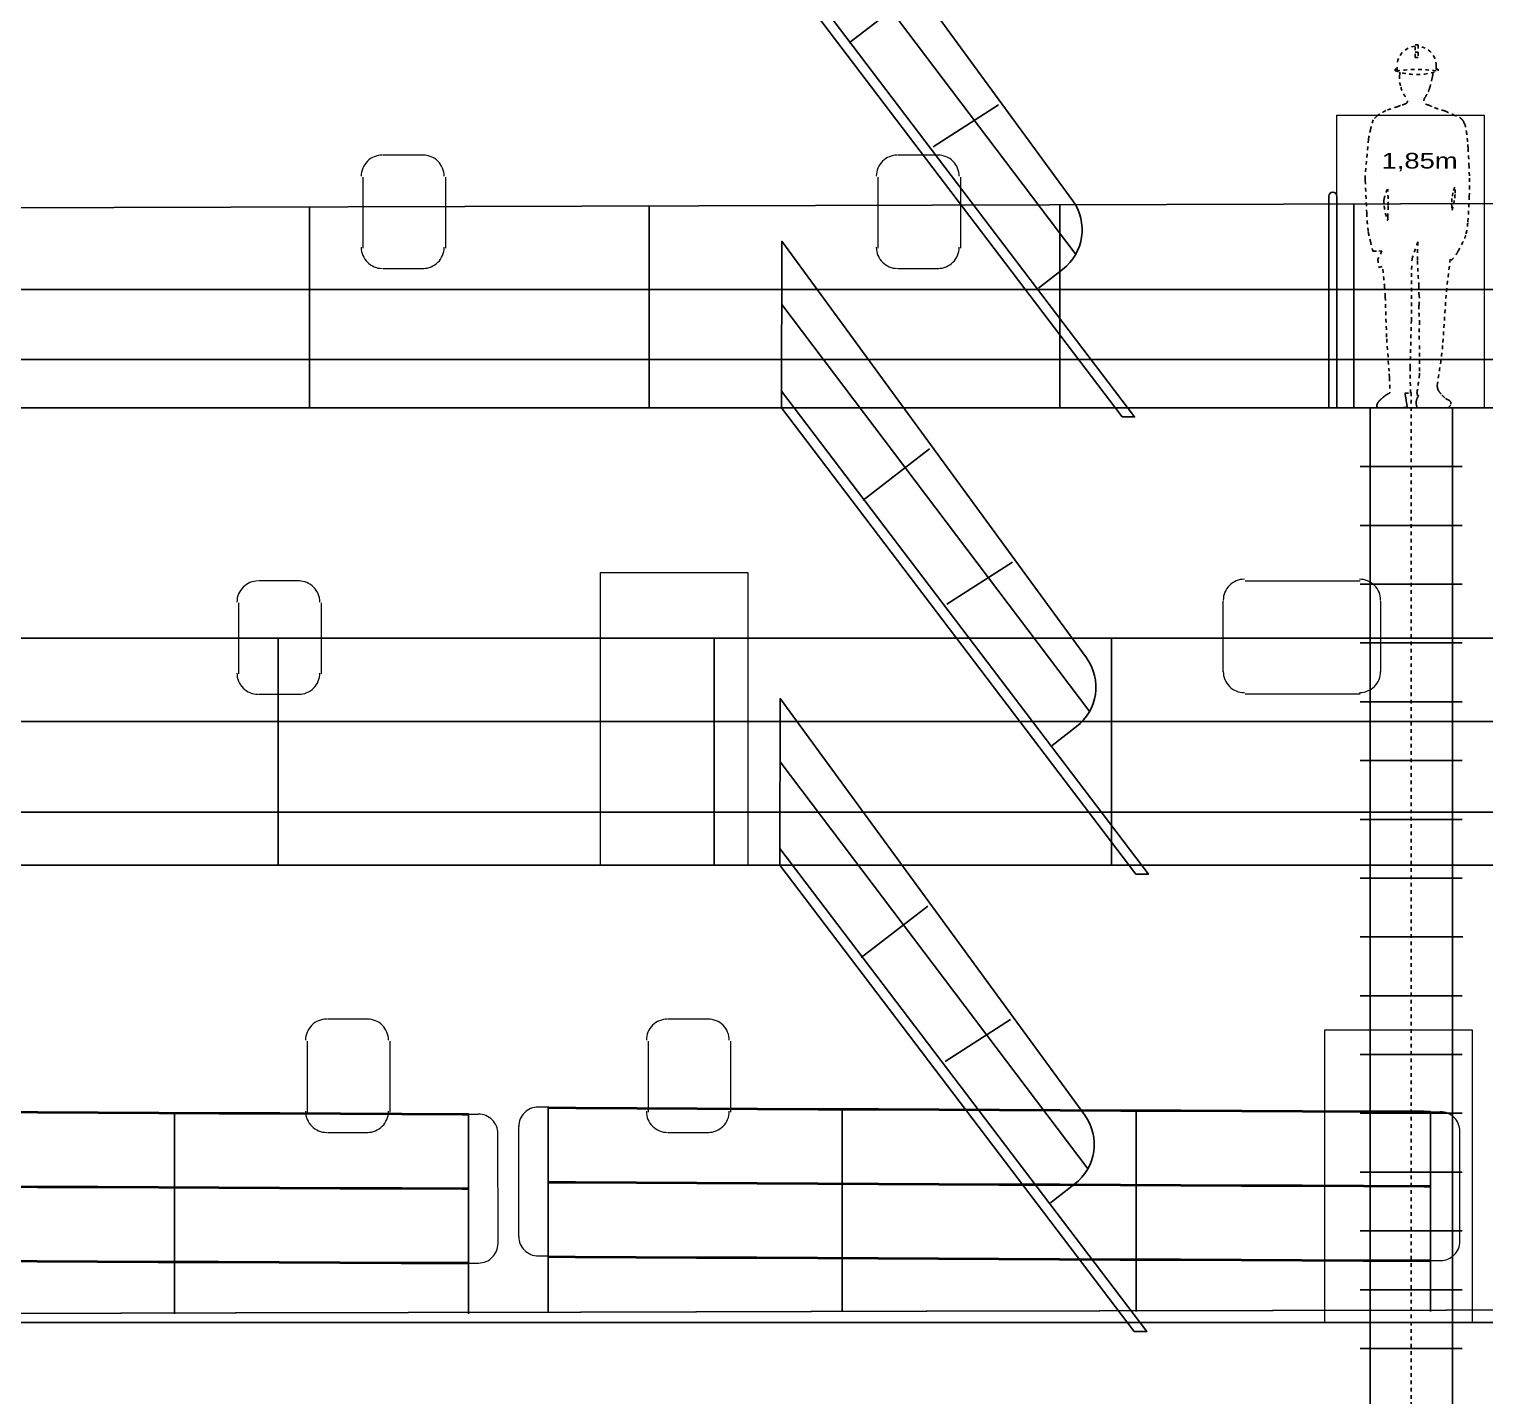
# Model space of a CAD drawing. Header units: millimetres. Extents: x -4 to 3776, y -4 to 4079.
# Drawn here: x 240.48 to 280.26, y 494.45 to 531.81 of the extents above; entities that cross this region are included whole.
import ezdxf
from ezdxf import colors
from ezdxf.entities.mleader import LeaderData, LeaderLine
from ezdxf.enums import TextEntityAlignment as Align
from ezdxf.math import Vec2, Vec3

# ---------------------------------------------------------------- set-up
doc = ezdxf.new("R2010")
doc.units = ezdxf.units.MM
for name, pattern in [('CENTER', [2, 1.25, -0.25, 0.25, -0.25]), ('CENTER1', [2.6, 2, -0.2, 0.2, -0.2]), ('CENTERX2', [4, 2.5, -0.5, 0.5, -0.5]), ('DIVIDE', [1.25, 0.5, -0.25, 0, -0.25, 0, -0.25]), ('PHANTOM2', [1.25, 0.625, -0.125, 0.125, -0.125, 0.125, -0.125])]:
    doc.linetypes.add(name, pattern=pattern)
for name, color, linetype in [('Back', 3, 'Continuous'), ('BACKGROUND', 7, 'CENTER1'), ('BK_kedu', 255, 'Continuous'), ('DRAW', 3, 'Continuous'), ('EDGE', 7, 'Continuous'), ('ER', 7, 'Continuous'), ('FURN', 4, 'Continuous'), ('LADDER', 4, 'Continuous'), ('PDF_0', 7, 'Continuous'), ('PDF_1', 7, 'Continuous'), ('PDF_WINDOW', 7, 'Continuous'), ('TEXT', 4, 'Continuous')]:
    doc.layers.add(name, color=color, linetype=linetype)
doc.layers.add('MODIFY_O_3', color=6, linetype='PHANTOM2', lineweight=13)
doc.layers.add('边界线', color=1, linetype='Continuous', lineweight=40)
doc.styles.get("Standard").update_dxf_attribs({"font": 'arial.ttf'})

# ---------------------------------------------------------------- blocks, each defined once
blk = doc.blocks.new('dct')
at = {"layer": 'DRAW', "color": 3}
for points in [[(804236.5, -176687.4), (803716.5, -176687.4)], [(803766.5, -187402.9), (803766.5, -176687.4)], [(804186.5, -187392.9), (804186.5, -176687.4)], [(804236.5, -176987.4), (803716.5, -176987.4)], [(804236.5, -177287.4), (803716.5, -177287.4)], [(804236.5, -177587.4), (803716.5, -177587.4)], [(804236.5, -177887.4), (803716.5, -177887.4)], [(804236.5, -178187.4), (803716.5, -178187.4)], [(804236.5, -178487.4), (803716.5, -178487.4)], [(804236.5, -178787.4), (803716.5, -178787.4)], [(804236.5, -179087.4), (803716.5, -179087.4)], [(804236.5, -179387.4), (803716.5, -179387.4)], [(804240.1, -179387.4), (803720.1, -179387.4)], [(804236.5, -179687.4), (803716.5, -179687.4)], [(804236.5, -179987.4), (803716.5, -179987.4)], [(804236.5, -180287.4), (803716.5, -180287.4)], [(804236.5, -180587.4), (803716.5, -180587.4)], [(804236.5, -180887.4), (803716.5, -180887.4)], [(804236.5, -181187.4), (803716.5, -181187.4)], [(804236.5, -181487.4), (803716.5, -181487.4)], [(804236.5, -181787.4), (803716.5, -181787.4)], [(804236.5, -182087.4), (803716.5, -182087.4)], [(804236.5, -182387.4), (803716.5, -182387.4)], [(804236.5, -182687.4), (803716.5, -182687.4)], [(804236.5, -182987.4), (803716.5, -182987.4)], [(804236.5, -183287.4), (803716.5, -183287.4)], [(804236.5, -183587.4), (803716.5, -183587.4)], [(804236.5, -183887.4), (803716.5, -183887.4)], [(804236.5, -184187.4), (803716.5, -184187.4)], [(804236.5, -184487.4), (803716.5, -184487.4)], [(804236.5, -184787.4), (803716.5, -184787.4)], [(804236.5, -185087.4), (803716.5, -185087.4)], [(804236.5, -185387.4), (803716.5, -185387.4)], [(804236.5, -185687.4), (803716.5, -185687.4)], [(804236.5, -185987.4), (803716.5, -185987.4)], [(804236.5, -186287.4), (803716.5, -186287.4)], [(804236.5, -186587.4), (803716.5, -186587.4)], [(804236.5, -186887.4), (803716.5, -186887.4)], [(804236.5, -187187.4), (803716.5, -187187.4)]]:
    blk.add_lwpolyline(points, dxfattribs=at)
at = {"layer": 'TEXT', "color": 2, "linetype": 'CENTER', "ltscale": 0.4}
blk.add_line((803976.5, -187492.7), (803976.5, -176593.7), dxfattribs=at)
blk = doc.blocks.new('MAN')
at = {"color": 0, "linetype": 'ByBlock'}
blk.add_line((-10.8, 1814.8), (4.2, 1814.8), dxfattribs=at)
for points in [[(4.2, 1844.5, -0.392393), (96.7, 1744.8), (96.7, 1719.8, 0.060231), (-103.3, 1719.8), (-103.3, 1744.8, -0.392393), (-10.8, 1844.5)], [(-88.5, 1711.8, 0.008466), (-90.1, 1697.5, 0.09), (-84.2, 1636.4, 0.094253), (-54.8, 1578.7, -0.517742), (-59.9, 1550.7, 0.002523), (-86.3, 1542.1, 0.03), (-99.2, 1536.8, 0.01), (-161.3, 1516.4, 0.02), (-194.5, 1497.3, 0.05), (-204.2, 1490, 0.02), (-224.4, 1469.7), (-235, 1434.5, 0.01), (-238, 1423.3, 0.01), (-249.4, 1370.7), (-266.5, 1171.7, 0.01), (-265.9, 1158.9), (-257.5, 992.3, 0.03), (-249.8, 895.9), (-238.9, 849.2, 0.02), (-226.7, 798.9), (-196.5, 799), (-180.4, 801.3), (-201.1, 757.6), (-196.3, 716), (-177.7, 721.7, -0.009873), (-166.8, 614.4, -0.01), (-163.7, 565.9), (-156.1, 351.1), (-144.2, 187.2, -0.01), (-142.3, 154.2), (-139.3, 76.4, 0.02), (-157.4, 66.3, 0.03), (-169.1, 57.8, 0.01), (-183.4, 45.5, 0.02), (-192.2, 37, 0.08), (-203.5, 21.2, 0.12), (-206.2, 9.4, 0.11), (-205.4, 5.9, 0.06), (-201.5, 0), (-107.1, 0), (-51.4, 2.8), (-53.7, 18.8), (-56.2, 35), (-59.5, 54.6), (-63, 74.2), (-34.2, 74.3), (-36.9, 169.6, -0.01), (-36.8, 205.9), (-30.4, 443.7), (-28.6, 737.8, -0.07), (-23.9, 768.2, -0.02), (3.4, 846.3, 0.02848), (0.7, 750.5, 0.02), (8.4, 626.5, 0.01), (8.1, 581.1, -0.04), (10.2, 566.4, -0.05), (8.3, 522.3, 0.03), (11, 441.8, 0.02), (10.6, 337.2, -0.01), (11.6, 187.6, -0.03), (9.6, 158.2, -0.01), (-1.9, 76.7), (0.5, 67.3), (-2.3, 67.6), (6.5, 60.6, 0.06), (-0.8, 48.6, 0.06), (-4.9, 35.1, 0.08), (-5.2, 17.2, 0.08), (0, 0), (156.2, 0, 0.21), (171.2, 18.7, 0.29), (165.8, 35.5, 0.09), (155.7, 41.2, -0.08), (144.9, 47.2, -0.04), (126.4, 64.2, -0.04), (110.2, 84, -0.08), (105.2, 94.3, -0.04), (100.8, 113.9, 0.01), (122.9, 261.3, 0.02), (130.4, 333.3), (148.2, 592.2), (166.3, 746.8, 0.008774), (167.4, 758), (173, 751.5, 0.02), (196, 780.1, 0.03), (207.5, 797.9, 0.02), (240.9, 863.9, 0.06), (248.9, 888, 0.03), (257.9, 948.8, 0.01), (265.3, 1075.8), (266.4, 1115.7), (266, 1183.2), (263.7, 1231.6, 0.01), (258.8, 1325.1, 0.01), (256.3, 1356.4, 0.01), (252, 1396.2, 0.02), (246.4, 1432.3, 0.04), (242.1, 1447.6, 0.02), (241.4, 1449.2), (238.1, 1456.2, 0.06), (230.8, 1467.8, 0.05), (219.1, 1479.8, -0.01), (180.6, 1496.3, -0.01), (142.8, 1514.2, -0.01), (87.8, 1531.1, -0.01), (55.6, 1545.5, -0.635213), (39.5, 1583.5, 0.009931), (55.8, 1613, 0.02), (62.6, 1630.8, 0.01), (74.5, 1677, 0.02), (78.5, 1695.6, 0.058492), (79.6, 1711.1)], [(-103.3, 1727.8), (-113.3, 1727.8), (-113.3, 1719.8, 0.17831), (106.7, 1719.8), (106.7, 1727.8), (96.7, 1727.8)]]:
    blk.add_lwpolyline(points, format="xyb", dxfattribs=at)
blk.add_lwpolyline([(-10.8, 1851.6), (4.2, 1851.6), (4.2, 1786.5), (-10.8, 1786.5)], close=True, dxfattribs=at)
for points in [[(-151.3, 1115.7, 0.101447), (-169.6, 1063, 0.09), (-169.5, 1030.1, 0.02), (-154, 958.3, 0.85), (-150.9, 958.6, 0.01), (-150.1, 973.4), (-148.7, 1032.5, 0.01), (-149, 1065.6, 0.01)], [(177.1, 1007.8, 0.02), (185.4, 1038.7, 0.02), (190.7, 1070.3, 0.02), (192.8, 1095.6, 0.085666), (190.5, 1125.7, 0.03), (182, 1097.2, 0.03), (176.9, 1067.9, 0.03), (175.2, 1037.8, 0.03)]]:
    blk.add_lwpolyline(points, format="xyb", close=True, dxfattribs=at)
at = {"color": 0, "linetype": 'ByBlock', "width": 1.25}
blk.add_text('1,85m', height=80, dxfattribs=at).set_placement((11.7, 1220.7), align=Align.CENTER)
blk = doc.blocks.new('A$C44150CBE')
at = {"color": 3}
for p, q in [((-421.1, 0), (-421.1, 1079.1)), ((-421.1, 0), (-421.1, 1079.1)), ((-378.9, 0), (-378.9, 1079.1)), ((-378.9, 0), (-378.9, 1079.1))]:
    blk.add_line(p, q, dxfattribs=at)
blk.add_arc((-400, 1079.1), 21.1, 0, 180, dxfattribs=at)
blk.add_arc((-400, 1079.1), 21.1, 0, 180, dxfattribs=at)
at = {"color": 8}
blk.add_blockref('dct', (-803976.5, 176687.4), dxfattribs=at)
at = {"layer": 'BACKGROUND', "color": 8, "linetype": 'DIVIDE', "ltscale": 3}
blk.add_blockref('MAN', (30.9, 0), dxfattribs=at)
blk = doc.blocks.new('louti')
at = {"layer": 'LADDER'}
for p, q in [((-11.388, 18.324), (-1.481, 5.22)), ((-6.639, 13.681), (-8.774, 12.032)), ((-3.974, 10.04), (-6.078, 8.684))]:
    blk.add_line(p, q, dxfattribs=at)
blk.add_lwpolyline([(-11.389, 15.538), (0.4, 0), (0, 0), (-11.389, 15.002), (-11.388, 20.359), (-1.589, 6.956, -0.403831), (-1.913, 4.748), (-2.693, 4.146)], format="xyb", dxfattribs=at)
blk = doc.blocks.new('A$C51D069F2')
at = {"color": 6, "linetype": 'CENTERX2', "ltscale": 1000}
for p, q in [((0, 0), (-54.4, 0.1)), ((-149.5, -660), (-150, -99.9)), ((-49.6, -760), (0.2, -760))]:
    blk.add_line(p, q, dxfattribs=at)
for centre, start, end in [((-50, -99.9), 90, 180), ((-49.6, -660), 180, 270)]:
    blk.add_arc(centre, 100, start, end, dxfattribs=at)
blk = doc.blocks.new('A$C61F7774A')
at = {"color": 6, "linetype": 'CENTERX2', "ltscale": 1000}
for p, q in [((0, 0), (50, 0)), ((150.5, -660.1), (149.9, -89.6)), ((0.2, -760), (50.5, -760.1))]:
    blk.add_line(p, q, dxfattribs=at)
for centre, start, end in [((50, -100), 0, 90), ((50.5, -660.1), 270, 0)]:
    blk.add_arc(centre, 100, start, end, dxfattribs=at)
blk = doc.blocks.new('langan')
at = {"layer": 'FURN', "color": 6}
for p, q in [((4353.535, 3931.094), (4353.535, 3936.719)), ((4361.571, 3931.117), (4361.571, 3936.658)), ((4369.606, 3931.117), (4369.606, 3936.61)), ((4377.642, 3931.117), (4377.642, 3936.576))]:
    blk.add_line(p, q, dxfattribs=at)
at = {"layer": '边界线', "color": 6}
for points in [[(4353.535, 3936.686), (4354.294, 3936.682), (4355.959, 3936.673), (4357.609, 3936.665), (4359.258, 3936.657), (4360.915, 3936.649), (4362.569, 3936.641), (4364.223, 3936.633), (4365.872, 3936.626), (4367.526, 3936.619), (4369.179, 3936.611), (4370.83, 3936.604), (4372.487, 3936.597), (4374.145, 3936.59), (4375.817, 3936.583), (4377.474, 3936.577), (4377.642, 3936.576)], [(4353.535, 3934.65), (4354.284, 3934.646), (4355.949, 3934.638), (4357.6, 3934.63), (4359.248, 3934.622), (4360.905, 3934.614), (4362.559, 3934.606), (4364.213, 3934.598), (4365.863, 3934.59), (4367.517, 3934.583), (4369.17, 3934.576), (4370.821, 3934.569), (4372.479, 3934.562), (4374.137, 3934.555), (4375.809, 3934.548), (4377.466, 3934.541), (4377.642, 3934.541)], [(4353.535, 3932.614), (4354.274, 3932.611), (4355.939, 3932.602), (4357.59, 3932.594), (4359.238, 3932.586), (4360.895, 3932.578), (4362.549, 3932.57), (4364.204, 3932.562), (4365.854, 3932.554), (4367.509, 3932.547), (4369.161, 3932.54), (4370.813, 3932.533), (4372.47, 3932.526), (4374.128, 3932.519), (4375.8, 3932.512), (4377.459, 3932.506), (4377.642, 3932.505)]]:
    blk.add_lwpolyline(points, dxfattribs=at)
at = {"layer": 'MODIFY_O_3', "color": 7, "linetype": 'ByBlock', "xscale": 0.005357140577806774, "yscale": 0.005357140577806774, "zscale": 0.005357140577806774}
for name, p in [('A$C51D069F2', (4353.535, 3936.703)), ('A$C61F7774A', (4377.642, 3936.576))]:
    blk.add_blockref(name, p, dxfattribs=at)

msp = doc.modelspace()

# ---------------------------------------------------------------- linework, layer by layer
at = {"color": 4, "lineweight": 25}
for p, q in [((196.312, 526.795), (308.372, 527.121)), ((276.681, 527.029), (276.681, 521.46)), ((248.148, 526.946), (248.148, 521.46)), ((257.428, 526.973), (257.428, 521.46)), ((268.645, 527.005), (268.645, 521.46)), ((196.312, 524.689), (308.372, 524.689)), ((196.312, 522.777), (308.372, 522.777)), ((219.372, 521.46), (308.372, 521.46)), ((184.95, 515.158), (308.372, 515.158)), ((247.287, 515.158), (247.287, 508.96)), ((259.203, 515.158), (259.203, 508.96)), ((270.06, 515.158), (270.06, 508.96)), ((184.95, 512.88), (308.372, 512.88)), ((184.95, 510.402), (308.372, 510.402)), ((308.372, 508.96), (184.372, 508.96))]:
    msp.add_line(p, q, dxfattribs=at)
at = {"layer": 'EDGE', "color": 29}
for points in [[(236.721, 496.694), (246.126, 496.718), (255.551, 496.741), (264.996, 496.762), (274.456, 496.782), (283.926, 496.802), (293.4, 496.822), (302.872, 496.843)], [(236.721, 496.694), (246.126, 496.718), (255.551, 496.741), (264.996, 496.762), (274.456, 496.782), (283.926, 496.802), (293.4, 496.822), (302.872, 496.843)], [(236.736, 496.694), (246.142, 496.718), (255.566, 496.741), (265.011, 496.762), (274.471, 496.782), (283.941, 496.802), (293.415, 496.822), (302.888, 496.843)], [(236.736, 496.694), (246.142, 496.718), (255.566, 496.741), (265.011, 496.762), (274.471, 496.782), (283.941, 496.802), (293.415, 496.822), (302.888, 496.843)]]:
    msp.add_lwpolyline(points, dxfattribs=at)
at = {"layer": 'ER', "color": 51}
for points in [[(308.372, 496.46), (307.12, 496.46), (303.449, 496.46), (297.609, 496.46), (289.997, 496.46), (281.134, 496.46), (271.622, 496.46), (262.111, 496.46), (253.247, 496.46), (245.636, 496.46), (239.796, 496.46), (236.125, 496.46), (234.872, 496.46)], [(308.372, 496.46), (307.12, 496.46), (303.449, 496.46), (297.609, 496.46), (289.997, 496.46), (281.134, 496.46), (271.622, 496.46), (262.111, 496.46), (253.247, 496.46), (245.636, 496.46), (239.796, 496.46), (236.125, 496.46), (234.872, 496.46)], [(310.388, 496.46), (309.135, 496.46), (305.464, 496.46), (299.624, 496.46), (292.013, 496.46), (283.149, 496.46), (273.638, 496.46), (264.126, 496.46), (255.263, 496.46), (247.651, 496.46), (241.811, 496.46), (238.14, 496.46), (236.888, 496.46)], [(310.388, 496.46), (309.135, 496.46), (305.464, 496.46), (299.624, 496.46), (292.013, 496.46), (283.149, 496.46), (273.638, 496.46), (264.126, 496.46), (255.263, 496.46), (247.651, 496.46), (241.811, 496.46), (238.14, 496.46), (236.888, 496.46)]]:
    msp.add_lwpolyline(points, dxfattribs=at)
at = {"layer": 'PDF_0', "lineweight": 0}
for points in [[(273.71, 516.727), (276.854, 516.727)], [(273.109, 514.23), (273.109, 516.172)], [(277.409, 516.172), (277.409, 514.23)], [(276.854, 513.629), (273.71, 513.629)]]:
    msp.add_lwpolyline(points, dxfattribs=at)
for centre, start, end in [((273.687, 516.195), 89.9998, 180.0002), ((276.831, 516.195), 359.9998, 90.0002), ((273.687, 514.253), 179.9998, 270.0002), ((276.831, 514.253), 269.9998, 0.0002)]:
    msp.add_arc(centre, 0.578, start, end, dxfattribs=at)
at = {"layer": 'PDF_1', "lineweight": 0}
for points in [[(251.268, 528.367), (250.159, 528.367)], [(265.34, 528.367), (264.23, 528.367)], [(249.604, 527.766), (249.604, 525.824)], [(251.869, 525.824), (251.869, 527.766)], [(263.675, 527.766), (263.675, 525.824)], [(265.941, 525.824), (265.941, 527.766)], [(250.159, 525.269), (251.268, 525.269)], [(264.23, 525.269), (265.34, 525.269)], [(247.872, 516.727), (246.762, 516.727)], [(246.207, 516.126), (246.207, 514.184)], [(248.473, 514.184), (248.473, 516.126)], [(246.762, 513.629), (247.872, 513.629)], [(249.747, 504.75), (248.637, 504.75)], [(259.058, 504.75), (257.948, 504.75)], [(248.082, 504.149), (248.082, 502.207)], [(250.348, 502.207), (250.348, 504.149)], [(257.393, 504.149), (257.393, 502.207)], [(259.659, 502.207), (259.659, 504.149)], [(248.637, 501.652), (249.747, 501.652)], [(257.948, 501.652), (259.058, 501.652)]]:
    msp.add_lwpolyline(points, dxfattribs=at)
for centre, start, end in [((250.135, 527.789), 89.9998, 180.0002), ((251.245, 527.789), 359.9998, 90.0002), ((264.207, 527.789), 89.9998, 180.0002), ((265.316, 527.789), 359.9998, 90.0002), ((250.135, 525.847), 179.9998, 270.0002), ((251.245, 525.847), 269.9998, 0.0002), ((264.207, 525.847), 179.9998, 270.0002), ((265.316, 525.847), 269.9998, 0.0002), ((246.739, 516.149), 89.9998, 180.0002), ((247.849, 516.149), 359.9998, 90.0002), ((246.739, 514.207), 179.9998, 270.0002), ((247.849, 514.207), 269.9998, 0.0002), ((248.614, 504.172), 89.9998, 180.0002), ((249.724, 504.172), 359.9998, 90.0002), ((257.925, 504.172), 89.9998, 180.0002), ((259.035, 504.172), 359.9998, 90.0002), ((248.614, 502.23), 179.9998, 270.0002), ((249.724, 502.23), 269.9998, 0.0002), ((257.925, 502.23), 179.9998, 270.0002), ((259.035, 502.23), 269.9998, 0.0002)]:
    msp.add_arc(centre, 0.578, start, end, dxfattribs=at)
at = {"layer": 'PDF_WINDOW', "lineweight": 0}
for points in [[(276.217, 521.46), (276.217, 529.459), (280.239, 529.459), (280.239, 521.46)], [(256.096, 508.96), (256.096, 516.959), (260.119, 516.959), (260.119, 508.96)], [(275.884, 496.46), (275.884, 504.459), (279.907, 504.459), (279.907, 496.46)]]:
    msp.add_lwpolyline(points, close=True, dxfattribs=at)

# ---------------------------------------------------------------- block references
at = {"color": 4, "lineweight": 25, "xscale": 0.85, "yscale": 0.85, "zscale": 0.85}
for p in [(270.348, 521.208), (270.725, 508.708), (270.679, 496.208)]:
    msp.add_blockref('louti', p, dxfattribs=at)
at = {"color": 4, "lineweight": 25}
for p in [(-4098.872, -3434.357), (-4125.154, -3434.422)]:
    msp.add_blockref('langan', p, dxfattribs=at)
at = {"layer": 'Back', "ltscale": 2, "xscale": 0.005357140577806774, "yscale": 0.005357140577806774, "zscale": 0.005357140577806774}
msp.add_blockref('A$C44150CBE', (278.246, 521.46), dxfattribs=at)

# ---------------------------------------------------------------- leaders
at = {"layer": 'BK_kedu'}
ml = msp.add_multileader_mtext('Standard', dxfattribs=at)
ml.set_content('', color=256)
ml.set_leader_properties()
ml.build(insert=Vec2(0, 0))
ml.multileader.update_dxf_attribs({"text_right_attachment_type": 6, "dogleg_length": 0.36, "arrow_head_size": 0.18})
ctx = ml.context
ctx.base_point, ctx.char_height, ctx.arrow_head_size, ctx.landing_gap_size, ctx.plane_origin = Vec3(3775.999, 4079.328), 0.18, 0.18, 0.09, Vec3(3774.639, 4079.328)
ctx.right_attachment = 6
notes = []
notes.append((ctx, [(0, (0, 0, 0), (0, 0), (1, 0), 1, [])]))
ctx.mtext.insert, ctx.mtext.flow_direction = Vec3(3776.089, 4079.418), 5
for ctx, leaders in notes:
    for number, flags, end, landing, length, lines in leaders:
        leader = LeaderData()
        leader.index, (leader.has_last_leader_line, leader.has_dogleg_vector, leader.attachment_direction) = number, flags
        leader.last_leader_point, leader.dogleg_vector, leader.dogleg_length = Vec3(end), Vec3(landing), length
        for number, points, colour, breaks in lines:
            line = LeaderLine()
            line.index, line.vertices, line.color, line.breaks = number, Vec3.list(points), colors.encode_raw_color(colour), breaks
            leader.lines.append(line)
        ctx.leaders.append(leader)

doc.saveas('drawing.dxf')
